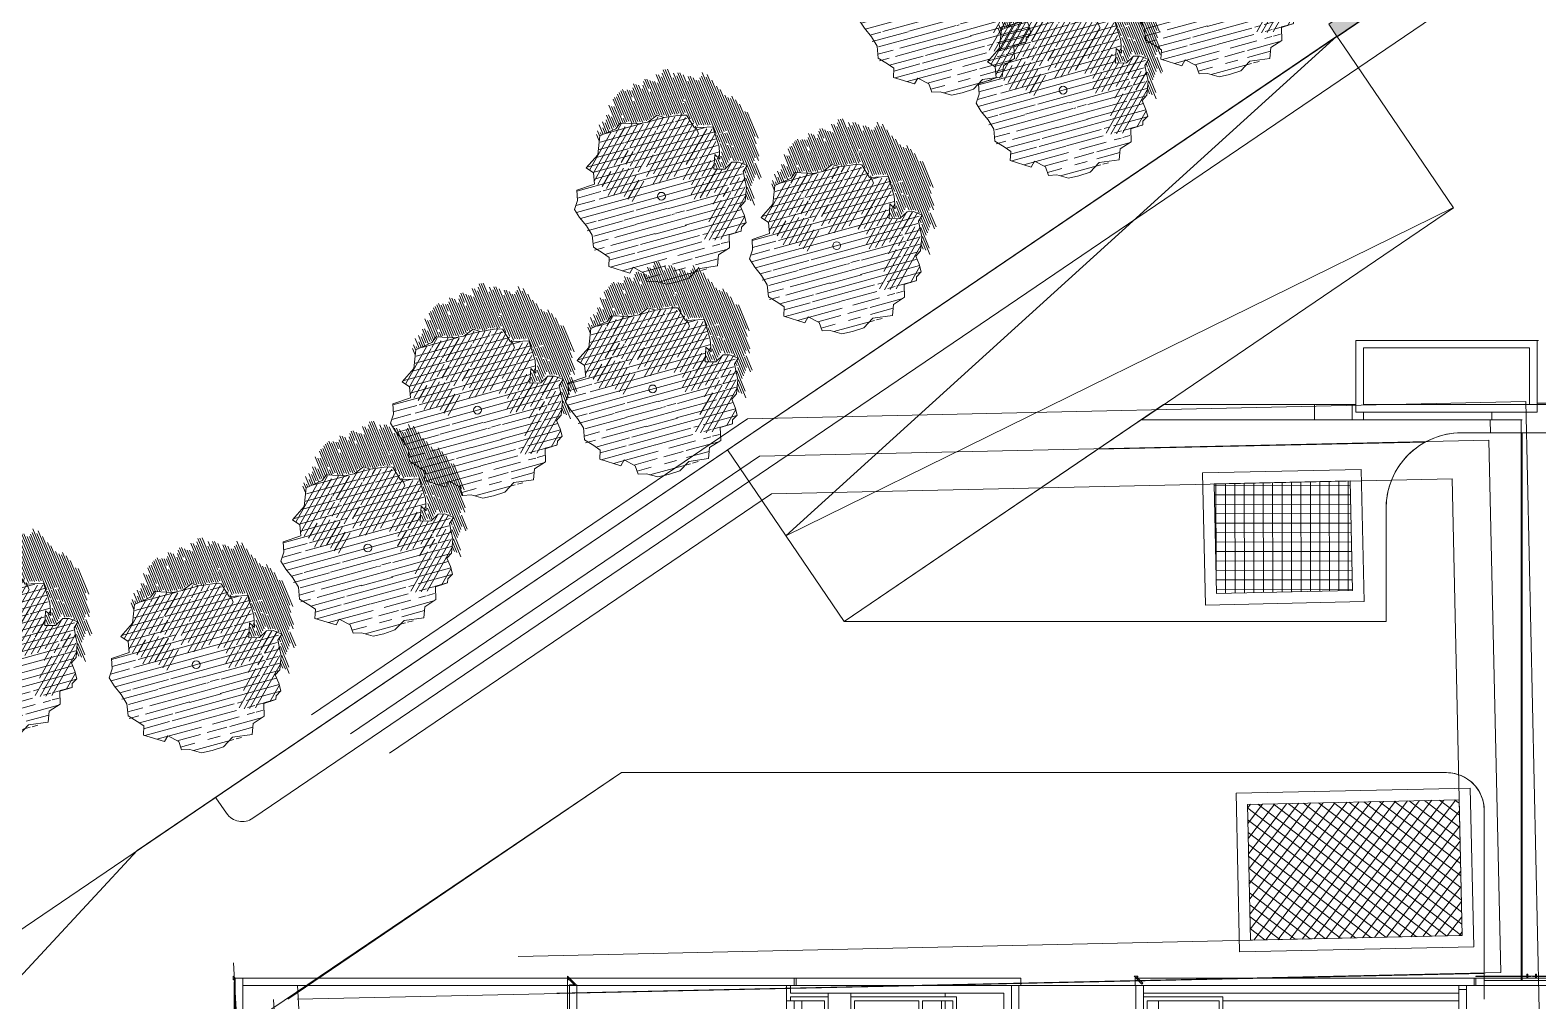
# Model space of a CAD drawing. Header units: metres. Extents: x -13933 to 152404, y -7861 to 21912.
# Drawn here: x 105670 to 109661, y 4243 to 6814 of the extents above; entities that cross this region are included whole.
import ezdxf

# ---------------------------------------------------------------- set-up
doc = ezdxf.new("R2010")
doc.units = ezdxf.units.M
doc.header["$LTSCALE"] = 100
doc.header["$MEASUREMENT"] = 0
doc.linetypes.add('HIDDEN', pattern=[0.375, 0.25, -0.125])
doc.layers.get('0').update_dxf_attribs({"color": 9, "lineweight": 9})
for name, color, linetype, lineweight in [('06D', 9, 'Continuous', 9), ('08-ağaç', 8, 'Continuous', 9), ('09', 9, 'Continuous', 9), ('31', 9, 'Continuous', 9), ('40', 9, 'Continuous', 9)]:
    doc.layers.add(name, color=color, linetype=linetype, lineweight=lineweight)

# ---------------------------------------------------------------- blocks, each defined once
blk = doc.blocks.new('b-p-agac000')
at = {"color": 73, "lineweight": 13, "true_color": 0xa5cb34}
for p, q in [((73.7, -210.1, 0), (-73.7, 210.1, 0)), ((93.6, -212.1, 0), (-58.6, 221.7, 0)), ((-80, 64, 0), (-117.7, 171.4, 0)), ((-78.1, 168, 0), (-88.1, 196.5, 0)), ((-155.3, 59.5, 0), (-178.9, 126.9, 0)), ((-133.6, 52.4, 0), (-164.1, 139.3, 0)), ((-99.5, 10, 0), (-139.8, 124.8, 0)), ((-85.8, 25.7, 0), (-117.2, 115.2, 0)), ((-70.5, 94.4, 0), (-31.5, -16.8, 0)), ((-96.6, -107.7, 0), (-152.9, 52.9, 0)), ((-37.1, -222.6, 0), (-131.4, 46.2, 0)), ((41.1, -171.8, 0), (-41.8, 64.3, 0)), ((-101.1, 10.6, 0), (-72.4, -71.2, 0)), ((-85.8, 25.7, 0), (-50.6, -74.6, 0)), ((-113.3, -114.7, 0), (-146.9, -19, 0)), ((25.2, -181.3, 0), (-32, -18.1, 0)), ((-42, -40.5, 0), (-33.9, -63.5, 0))]:
    blk.add_line(p, q, dxfattribs=at)
at = {"color": 65, "lineweight": 13}
for p, q in [((-23.2, 175.5, 0), (-40.5, 224.7, 0)), ((1, 161.1, 0), (-20.3, 221.9, 0)), ((107.4, 76.9, 0), (63.3, 202.6, 0)), ((-145.7, 141.6, 0), (-154.6, 167, 0)), ((-123.3, 132.6, 0), (-137.2, 172.2, 0)), ((-72.3, 96.7, 0), (-105, 189.9, 0)), ((-44, 70.6, 0), (-76.4, 163.1, 0)), ((85.3, -133.7, 0), (-19.3, 164.3, 0)), ((75.2, 59.3, 0), (32.4, 181.2, 0)), ((86.4, 82, 0), (50, 185.7, 0)), ((120.5, 94.2, 0), (89.5, 182.5, 0)), ((134.4, 109.3, 0), (111.1, 175.6, 0)), ((177.8, 40.5, 0), (131.5, 172.3, 0)), ((104.3, -133.2, 0), (3.3, 154.6, 0)), ((188.2, 65.5, 0), (155.6, 158.4, 0)), ((188.7, -100, 0), (121.8, 90.6, 0)), ((173.9, -3.3, 0), (135.2, 106.9, 0)), ((107.6, 29.5, 0), (74.5, 45.4, 0)), ((144.5, -138.2, 0), (81.8, 40.3, 0)), ((162, -133.5, 0), (87.7, 78.3, 0)), ((208.6, 7.3, 0), (195.5, 44.5, 0)), ((107.8, -88.3, 0), (64.4, 35.2, 0)), ((198.5, -18.7, 0), (178.9, 37.1, 0)), ((197.8, -71.4, 0), (175.7, -8.3)), ((210.3, -52.3, 0), (200.2, -23.4, 0)), ((-183.5, -133.4, 0), (-188.6, -119, 0)), ((-154.6, -161.1, 0), (-175.3, -102.2, 0)), ((-127.2, -184.6, 0), (-156.8, -100.1, 0)), ((127.7, -145, 0), (109.5, -93.3, 0)), ((-54.6, -227.3, 0), (-85.3, -139.8, 0)), ((19.8, -220.6, 0), (-2.7, -156.4, 0)), ((109.3, -147.5, 0), (109.1, -147, 0))]:
    blk.add_line(p, q, dxfattribs=at)
at = {"color": 59, "lineweight": 13, "true_color": 0x476119}
for p, q in [((64.2, 36, 0), (-1.9, 224.2, 0)), ((138.9, 112.9, 0), (19.5, 170.3, 0)), ((148.3, 122.5, 0), (27.7, 180.4, 0)), ((153.8, 133.9, 0), (49.2, 184.2, 0)), ((159.3, 145.3, 0), (55.4, 195.2, 0)), ((67.4, 105.1, 0), (-7.9, 141.3, 0)), ((66.9, 91.3, 0), (-5.4, 126, 0)), ((76.6, 114.7, 0), (10.1, 146.7, 0)), ((56, 138.7, 0), (14.8, 158.5, 0)), ((129.1, 103.6, 0), (72.2, 130.9, 0)), ((176.3, 109, 0), (148.5, 122.4, 0)), ((183.4, 119.7, 0), (157.1, 132.3, 0)), ((38.1, 62.9, 0), (-14, 87.9, 0)), ((50.9, 70.8, 0), (-7.3, 98.8, 0)), ((65.2, 78, 0), (-0.4, 109.5, 0)), ((208.8, 23.1, 0), (73.8, 87.9, 0)), ((77.7, 100.1, 0), (112.5, 83.4, 0)), ((115, 96.3, 0), (81.4, 112.4, 0)), ((200.4, 41.2, 0), (115.6, 81.9, 0)), ((186.6, 61.8, 0), (123.1, 92.4, 0)), ((186.6, 75.9, 0), (131.4, 102.4, 0)), ((185.5, 90.5, 0), (140, 112.4, 0)), ((36.7, 49.5, 0), (-19.4, 76.5, 0)), ((219.4, -38.3, 0), (49.7, 43.2, 0)), ((192.7, 2.7, 0), (59.9, 66.5, 0)), ((172, 26.7, 0), (69.4, 76, 0)), ((179.5, -128.7, 0), (108.9, 72.7, 0)), ((205.4, -59.7, 0), (29.3, 24.9, 0)), ((198.4, -70.4, 0), (33.8, 8.7, 0)), ((212.4, -49, 0), (57.3, 25.5, 0)), ((211.8, -20.6, 0), (113.2, 26.8, 0)), ((209, 8.9, 0), (175.8, 24.9, 0)), ((210.5, -5.9, 0), (195, 1.6, 0)), ((185.9, -78.5, 0), (44.9, -10.7, 0)), ((172.4, -86, 0), (54.8, -29.5, 0)), ((52.7, -98.8, 0), (10, -78.3, 0)), ((154.7, -133.8, 0), (36, -76.8, 0)), ((128.5, -93.1, 0), (47.7, -54.2, 0)), ((174.1, -129, 0), (50.3, -69.6, 0)), ((186.5, -106.9, 0), (88, -59.6, 0)), ((191.2, -76.6, 0), (172.3, -85.9, 0)), ((45.5, -109.5, 0), (-2.1, -86.6, 0)), ((81.5, -140.8, 0), (2.6, -102.9, 0)), ((82.8, -155.5, 0), (7.3, -119.2, 0)), ((95.4, -133.4, 0), (48.3, -110.8, 0)), ((103.7, -123.4, 0), (60.2, -102.5, 0)), ((187.2, -121.3, 0), (131.1, -94.4, 0)), ((9.4, -190.6, 0), (-107.4, -134.5, 0)), ((40, -219.3, 0), (-105.8, -149.3, 0)), ((22.5, -182.8, 0), (-105.6, -121.3, 0)), ((1, -158.4, 0), (-59.1, -129.6, 0)), ((48.7, -167.3, 0), (-11.4, -138.4, 0)), ((98.2, -177, 0), (19.6, -139.2, 0)), ((121.3, -145.9, 0), (113.1, -141.9, 0)), ((16.4, -222.1, 0), (-102.6, -164.9, 0)), ((35.6, -175.1, 0), (10.9, -163.2, 0)), ((63.6, -216.6, 0), (13.5, -192.5, 0)), ((64.2, -202.8, 0), (27, -185, 0)), ((102.9, -207.4, 0), (43, -178.6, 0)), ((103.8, -193.7, 0), (51.1, -168.4, 0)), ((-39.4, -223.4, 0), (-84.3, -201.8, 0))]:
    blk.add_line(p, q, dxfattribs=at)
at = {"color": 252, "lineweight": 13, "true_color": 0x858585}
for p, q in [((151.2, 182.8, 0), (134.8, 174.6, 0)), ((160.5, 181.4, 0), (146.1, 174.2, 0)), ((157.1, 173.6, 0), (150.1, 170.1, 0)), ((177.5, 177.7, 0), (152.6, 165.3, 0)), ((169.9, 167.8, 0), (155.2, 160.5, 0)), ((186, 169.8, 0), (157.8, 155.7, 0)), ((183.6, 162.5, 0), (160.3, 150.9, 0)), ((204, 160.6, 0), (166.9, 142.1, 0)), ((191.3, 160.3, 0), (168, 148.7, 0)), ((205, 155, 0), (172.8, 138.9, 0)), ((200.2, 146.5, 0), (175.3, 134.1, 0)), ((231.1, 155.8, 0), (177.7, 129.2, 0)), ((227.9, 148.2, 0), (181.7, 125.1, 0)), ((228.6, 142.4, 0), (185.6, 121, 0)), ((247.2, 145.6, 0), (185.8, 115, 0)), ((266.2, 130.8, 0), (187.4, 91.6, 0)), ((274.7, 122.9, 0), (187.5, 79.5, 0)), ((270.5, 126.9, 0), (189.4, 86.5, 0)), ((254.6, 137.2, 0), (189.8, 104.9, 0)), ((261.7, 134.6, 0), (192.2, 100, 0)), ((252.2, 142.1, 0), (206.8, 119.5, 0)), ((199.3, 115.7, 0), (187.4, 109.8, 0)), ((246, 90.4, 0), (192.1, 63.6, 0)), ((274.6, 110.7, 0), (192.7, 69.9, 0)), ((270.9, 115, 0), (193, 76.1, 0)), ((280.8, 95.6, 0), (196.2, 53.5, 0)), ((274, 98.3, 0), (197, 59.9, 0)), ((291.5, 94.9, 0), (199.2, 48.9, 0)), ((290.6, 88.3, 0), (202.4, 44.4, 0)), ((288.8, 81.4, 0), (207.3, 40.8, 0)), ((273.5, 104.1, 0), (256.3, 95.5, 0)), ((280.2, 71, 0), (209.1, 35.6, 0)), ((301.2, 45.1, 0), (212.2, 0.7, 0)), ((306.9, 60, 0), (213, 13.2, 0)), ((290.2, 69.9, 0), (213.3, 31.6, 0)), ((273.5, 49.5, 0), (214.4, 20, 0)), ((303.8, 52.4, 0), (214.5, 7.9, 0)), ((299.6, 68.6, 0), (215.6, 26.7, 0)), ((305.7, 65.5, 0), (281.9, 53.7, 0)), ((301.6, 39.2, 0), (213.1, -4.9, 0)), ((298.7, 31.7, 0), (215.4, -9.9)), ((319.7, 30, 0), (219.1, -20.2, 0)), ((320.4, 36.4, 0), (219.4, -13.9, 0)), ((315, 21.6, 0), (219.7, -25.9, 0)), ((334, 18.9, 0), (220.6, -37.6, 0)), ((335.3, 13.5, 0), (221.9, -43, 0)), ((325.1, 20.6, 0), (222.5, -30.6, 0)), ((336.4, 8, 0), (225.9, -47.1, 0)), ((320.6, -18.1, 0), (191.6, -82.4, 0)), ((328.6, -20.2, 0), (195.2, -86.7, 0)), ((324.3, -34.5, 0), (195.7, -98.6, 0)), ((329.1, -26, 0), (195.8, -92.5, 0)), ((315, -8.8, 0), (253.3, -39.5, 0)), ((327.4, -8.7, 0), (260.3, -42.1, 0)), ((312.8, -70.6, 0), (173.8, -139.9, 0)), ((318.9, -61.5, 0), (175.8, -132.8, 0)), ((319.8, -79.2, 0), (178, -149.9, 0)), ((312.9, -76.6, 0), (178.2, -143.7, 0)), ((321.5, -48, 0), (196, -110.6, 0)), ((308.4, -48.5, 0), (197.2, -103.9, 0)), ((322.2, -53.8, 0), (198, -115.6, 0)), ((255.4, -44.5, 0), (200.4, -71.9, 0)), ((250, -41.2, 0), (210.1, -61, 0)), ((315.8, -111.6, 0), (58.5, -239.8, 0)), ((330, -98.5, 0), (102.1, -212, 0)), ((322.9, -95.9, 0), (107.9, -203.1, 0)), ((324.2, -83.1, 0), (182.9, -153.6, 0)), ((333.9, -84.3, 0), (184.5, -158.8, 0)), ((300.7, -125.2, 0), (66.2, -242.1, 0)), ((292.4, -135.4, 0), (74.3, -244.1, 0)), ((97.1, -135.6, 0), (83.7, -142.3, 0)), ((108.8, -135.9, 0), (85.2, -147.6, 0)), ((101, -151.9, 0), (86.5, -159.1, 0)), ((116.7, -150.1, 0), (87.6, -164.6, 0)), ((111.1, -140.8, 0), (88.6, -152, 0)), ((128.5, -150.3, 0), (95.6, -166.7, 0)), ((150, -145.6, 0), (101.4, -169.9, 0)), ((278.8, -148.3, 0), (103.2, -235.8, 0)), ((173.9, -139.8, 0), (107.5, -172.9, 0)), ((272.7, -157.4, 0), (110.3, -238.3, 0)), ((175.4, -145.2, 0), (113.9, -175.8, 0)), ((178.4, -155.8, 0), (149.8, -170, 0)), ((176.9, -150.5, 0), (152.2, -162.8, 0)), ((172.3, -134.5, 0), (153.9, -143.7, 0)), ((147.1, -165.3, 0), (107.1, -185.2, 0)), ((148.3, -170.8, 0), (107.8, -191, 0)), ((142.9, -179.5, 0), (108.8, -196.5, 0)), ((277.5, -167.1, 0), (112.4, -249.4, 0)), ((270.5, -164.5, 0), (118.7, -240.2, 0)), ((268.7, -177.6, 0), (124, -249.7, 0)), ((179.9, -161.1, 0), (147.4, -177.3, 0)), ((257.9, -189, 0), (155.7, -240, 0)), ((39.9, -224.8, 0), (-6.1, -247.7, 0)), ((31.6, -222.9, 0), (4.5, -236.4, 0)), ((20.6, -222.3, 0), (6.5, -229.3, 0)), ((63.3, -219.2, 0), (11.1, -245.2, 0)), ((72.6, -220.7, 0), (44.2, -234.8, 0)), ((91.3, -217.4, 0), (51.1, -237.4, 0)), ((101.1, -236.8, 0), (63.1, -255.7, 0)), ((85.4, -214.3, 0), (76.3, -218.8, 0)), ((238.1, -211, 0), (171.6, -244.2, 0)), ((238.8, -204.6, 0), (174.8, -236.5, 0)), ((104.4, -241.2, 0), (68, -259.4, 0))]:
    blk.add_line(p, q, dxfattribs=at)
at = {"color": 63, "lineweight": 13, "true_color": 0xb6d685}
for p, q in [((-147.3, -17.9, 0), (-196.5, 122.5, 0)), ((-163.6, -26, 0), (-204.3, 89.9, 0)), ((-207.3, -10.9, 0), (-220.2, 25.9, 0)), ((-183.4, -24.4, 0), (-204.5, 35.8, 0)), ((-190.5, -113.6, 0), (-227.2, -8.8, 0)), ((-184.4, -76.4, 0), (-195.4, -45, 0)), ((-159.5, -92.5, 0), (-177.3, -41.8, 0))]:
    blk.add_line(p, q, dxfattribs=at)
at = {"color": 63, "lineweight": 13}
for p, q in [((-79.8, 64, 0), (-47.1, -29.3, 0)), ((-44.5, -37.3, 0), (-46.4, -32, 0)), ((-129.5, -123.2, 0), (-153.8, -54.1, 0)), ((-20.6, -214.9, 0), (-72, -68.3, 0)), ((-17, -170.5, 0), (-50.6, -74.6, 0)), ((-3.5, -154.2, 0), (-33.6, -68.4, 0)), ((-89.6, -127.5, 0), (-93.7, -115.9, 0)), ((-115.7, -162.6, 0), (-122.3, -143.7, 0)), ((-96.7, -162.2, 0), (-103.3, -143.3, 0)), ((-107.8, -185, 0), (-114.2, -166.8, 0)), ((-88.8, -184.7, 0), (-95.2, -166.3, 0)), ((-77.6, -216.4, 0), (-88.2, -186.2, 0)), ((-0.7, -216.8, 0), (-14.3, -178.2, 0)), ((56.6, -216.1, 0), (43.3, -178.2, 0))]:
    blk.add_line(p, q, dxfattribs=at)
at = {"color": 250, "lineweight": 13}
for p, q in [((199.3, 42.9, 0), (199.3, 42.8, 0)), ((77.1, -212.3, 0), (75.7, -213.1, 0))]:
    blk.add_line(p, q, dxfattribs=at)
at = {"color": 63}
blk.add_line((36.9, -214.5, 0), (26.1, -183.8, 0), dxfattribs=at)
at = {"lineweight": 13, "elevation": 0, "flags": 128}
blk.add_lwpolyline([(-184.7, -109.1), (-211.5, -87), (-223.4, -57.8), (-231.6, -30.2), (-225.3, 1), (-227.8, 22.6), (-206.2, 32), (-192.8, 62.1), (-209.1, 69.7), (-195.6, 126.5), (-171.4, 127.1), (-160.6, 145.1), (-147.5, 170.5), (-116, 175.8), (-92.3, 192.6), (-71.3, 212.3), (-50.7, 227.4), (-26.5, 221.1), (0.7, 224.5), (19.9, 179.1), (49.1, 184.1), (60.7, 204.5), (97.9, 176.1), (148, 174.1), (170, 132.7), (185.6, 122.6), (186.6, 75.3), (193.3, 49.7), (213.4, 26.5), (208.6, 7.1), (217.9, -34.1), (218.5, -51.4), (186.5, -74.2), (192.4, -123), (141.5, -143.2), (108.7, -147.6), (120.1, -132.9), (80.9, -133.7), (83.4, -162.3), (102.6, -179.9), (104.3, -197), (96.7, -220.3), (80.1, -211.5), (60.3, -217.1), (39.3, -223), (2.2, -222.3), (-12.5, -210.9), (-33.8, -221.5), (-53.5, -228.3), (-67, -216.7), (-77.3, -217.2), (-89.6, -185.7), (-123.7, -189.2), (-144.6, -161.4), (-173.7, -160.6), (-184.7, -109.1)], close=True, dxfattribs=at)
at = {"color": 65, "lineweight": 13}
blk.add_circle((0, 0), 10.3, dxfattribs=at)
blk = doc.blocks.new('p-metro sınırı')
at = {"layer": '06D', "lineweight": 13}
h = blk.add_hatch(dxfattribs=at)
h.set_pattern_fill('ANSI37', color=251, scale=2, angle=273.3256, style=0)
h.set_pattern_definition([(318.325621, (-1869.83988, 2163.73995), (0.166224102, 0.186733896), []), (48.325621, (-1869.83988, 2163.73995), (-0.186733896, 0.166224102), [])])
h.paths.add_polyline_path([(30.406, -8.75), (27.669, -6.412), (25.786, -8.616), (28.522, -10.955)])
h = blk.add_hatch(dxfattribs=at)
h.set_pattern_fill('ANSI37', color=251, scale=2, angle=273.3256, style=0)
h.set_pattern_definition([(280.887, (20.34116, -19.70341), (0.2455003, 0.0472184), []), (10.887, (20.34116, -19.70341), (-0.0472184, 0.2455003), [])])
h.paths.add_polyline_path([(24.599, -19.703), (26.937, -16.966), (22.68, -13.329), (20.341, -16.066)])
at = {"layer": '06D'}
for points in [[(27.636, -5.989), (30.829, -8.717), (28.556, -11.378), (25.363, -8.65)], [(27.669, -6.412), (30.406, -8.75), (28.522, -10.955), (25.786, -8.616)], [(24.632, -20.126), (27.36, -16.933), (22.647, -12.906), (19.918, -16.099)], [(24.599, -19.703), (26.937, -16.966), (22.68, -13.329), (20.341, -16.066)]]:
    blk.add_lwpolyline(points, close=True, dxfattribs=at)
at = {"layer": '31', "linetype": 'HIDDEN'}
blk.add_lwpolyline([(-25.09, -48.687), (-38.335, -0.445), (-30.967, 8.838), (19.18, 2.158), (33.869, -10.394), (24.709, -21.113), (0, 0), (-22.178, -27.943), (-17.086, -46.49), (-25.09, -48.687)], dxfattribs=at)
blk.add_lwpolyline([(-24.39, -47.458), (-37.236, -0.669), (-30.536, 7.772), (18.755, 1.205), (32.459, -10.504), (24.599, -19.703), (-0.139, 1.434), (-23.277, -27.719), (-18.315, -45.79)], close=True, dxfattribs=at)
at = {"layer": '40', "linetype": 'HIDDEN'}
blk.add_lwpolyline([(-25.79, -49.916), (-39.433, -0.22), (-31.397, 9.904), (19.605, 3.11), (35.279, -10.283), (24.82, -22.523), (0.139, -1.434), (-21.079, -28.167), (-15.857, -47.189)], close=True, dxfattribs=at)
blk = doc.blocks.new('p-kule_vaziyet')
at = {"extrusion": (0, 0, -1)}
for p, q in [((3520.5, -18224.6), (3515.5, -18219.6)), ((3515.5, -18219.6), (3515.5, -18229.1)), ((3515.5, -18229.1), (3516.8, -18229.1)), ((3516.8, -18229.1), (3516.8, -18226.7)), ((3516.8, -18226.7), (3518.7, -18226.7)), ((3518.7, -18226.7), (3518.7, -18229.1)), ((3518.7, -18229.1), (3520.5, -18229.1)), ((5005.5, -18224.6), (5000.5, -18224.6)), ((5000.5, -18224.6), (5000.5, -18244.6)), ((5005.5, -18244.6), (5005.5, -18224.6)), ((5910, -18219.6), (5900.5, -18219.6)), ((5900.5, -18219.6), (5921.3, -18240.3)), ((5907.7, -18222.8), (5907.7, -18220.9)), ((5907.7, -18220.9), (5910, -18220.9)), ((5910, -18222.8), (5907.7, -18222.8)), ((5910, -18220.9), (5910, -18219.6)), ((5910, -18224.6), (5910, -18222.8)), ((5923.5, -18238.1), (5910, -18224.6)), ((5921.3, -18240.3), (5923.5, -18238.1)), ((5000.5, -18244.6), (5005.5, -18244.6))]:
    blk.add_line(p, q, dxfattribs=at)
for p, q in [((3518, -18372.5), (3518, -18234.6)), ((3518, -18234.6), (3519, -18234.6)), ((3519, -18234.6), (3519, -18372.5)), ((3653.5, -18224.6), (3520.5, -18224.6)), ((3520.5, -18375), (3520.5, -18225)), ((3540.5, -18225), (3540.5, -18375)), ((3803.5, -18224.6), (3653.5, -18224.6)), ((3953.5, -18224.6), (3803.5, -18224.6)), ((4103.5, -18224.6), (3953.5, -18224.6)), ((4253.5, -18224.6), (4103.5, -18224.6)), ((4400.5, -18224.6), (4253.5, -18224.6)), ((4421.3, -18240.3), (4400.5, -18219.6)), ((4400.5, -18219.6), (4400.5, -18229.1)), ((4400.5, -18244.6), (4400.5, -18224.6)), ((4403.5, -18224.6), (4400.5, -18224.6)), ((4400.5, -18229.1), (4401.8, -18229.1)), ((4401.8, -18229.1), (4401.8, -18226.7)), ((4401.8, -18226.7), (4403.7, -18226.7)), ((4553.5, -18224.6), (4403.5, -18224.6)), ((4403.7, -18226.7), (4403.7, -18229.1)), ((4403.7, -18229.1), (4405.6, -18229.1)), ((4405.5, -18242.6), (4425.5, -18242.6)), ((4405.5, -18242.6), (4405.5, -18244.6)), ((4405.6, -18229.1), (4419, -18242.6)), ((4419, -18242.6), (4421.3, -18240.3)), ((4425.5, -18244.6), (4425.5, -18242.6)), ((4703.5, -18224.6), (4553.5, -18224.6)), ((4853.5, -18224.6), (4703.5, -18224.6)), ((5000.5, -18224.6), (4853.5, -18224.6)), ((5000.5, -18244.6), (5000.5, -18224.6)), ((5153, -18224.6), (5000.5, -18224.6)), ((5303, -18224.6), (5153, -18224.6)), ((5453, -18224.6), (5303, -18224.6)), ((5600.5, -18224.6), (5453, -18224.6)), ((5600.5, -18224.6), (5600.5, -18244.6)), ((5903, -18244.6), (5903, -18224.6)), ((6053, -18224.6), (5903, -18224.6)), ((6203, -18224.6), (6053, -18224.6)), ((6353, -18224.6), (6203, -18224.6)), ((6503, -18224.6), (6353, -18224.6)), ((6653, -18224.6), (6503, -18224.6)), ((6805.5, -18224.6), (6653, -18224.6)), ((6805.5, -18224.6), (6800.5, -18224.6)), ((6800.5, -18224.6), (6800.5, -18244.6)), ((6805.5, -18219.6), (6805.5, -18220.8)), ((6940.5, -18219.6), (6805.5, -18219.6)), ((6805.5, -18220.8), (6940.5, -18220.8)), ((6805.5, -18224.6), (6805.5, -18244.6)), ((6940.5, -18224.6), (6805.5, -18224.6)), ((6805.5, -18244.6), (6805.5, -18224.6)), ((6940.4, -18214.5), (6940.4, -18219.6)), ((6940.4, -18220.8), (6940.4, -18224.6)), ((6940.5, -18214.5), (6942.9, -18214.5)), ((6950.5, -18219.6), (6940.5, -18219.6)), ((6940.5, -18220.8), (6950.5, -18220.8)), ((6953.5, -18224.6), (6940.5, -18224.6)), ((6942.9, -18219.6), (6942.9, -18214.5)), ((6942.9, -18224.6), (6942.9, -18220.8)), ((6950.5, -18219.6), (6955.5, -18219.6)), ((6950.5, -18220.8), (6950.5, -18219.6)), ((7103.5, -18224.6), (6953.5, -18224.6)), ((7100.5, -18219.6), (6955.5, -18219.6)), ((6955.5, -18219.6), (6955.5, -18220.8)), ((6955.5, -18220.8), (7100.5, -18220.8)), ((6963.2, -18214.5), (6965.7, -18214.5)), ((6963.2, -18214.5), (6963.2, -18219.6)), ((6963.2, -18220.8), (6963.2, -18224.6)), ((6965.7, -18219.6), (6965.7, -18214.5)), ((6965.7, -18224.6), (6965.7, -18220.8)), ((3540.5, -18244.6), (3653.5, -18244.6)), ((3653.5, -18244.6), (3685.7, -18244.6)), ((3685.7, -18244.6), (3803.5, -18244.6)), ((6940.5, -18244.6), (3685.7, -18244.6)), ((3685.7, -18244.6), (3889.7, -21754)), ((3803.5, -18244.6), (3953.5, -18244.6)), ((3953.5, -18244.6), (4103.5, -18244.6)), ((4103.5, -18244.6), (4253.5, -18244.6)), ((4253.5, -18244.6), (4400.5, -18244.6)), ((4400.5, -18264.6), (4400.5, -18244.6)), ((4400.5, -18244.6), (4403.5, -18244.6)), ((4405.5, -18264.6), (4400.5, -18264.6)), ((4400.5, -18264.6), (4400.5, -18904.6)), ((4403.5, -18244.6), (4553.5, -18244.6)), ((4405.5, -18244.6), (4405.5, -18372.6)), ((4425.5, -18372.6), (4425.5, -18244.6)), ((4553.5, -18244.6), (4703.5, -18244.6)), ((4703.5, -18244.6), (4853.5, -18244.6)), ((4853.5, -18244.6), (5000.5, -18244.6)), ((4980.5, -18244.6), (4980.5, -18284.6)), ((4990.5, -18244.6), (4990.5, -18264.6)), ((5400.5, -18264.6), (4990.5, -18264.6)), ((4990.5, -18274.6), (5090.5, -18274.6)), ((4990.5, -18274.6), (4990.5, -18284.6)), ((5000.5, -18244.6), (5153, -18244.6)), ((5090.5, -18264.6), (5090.5, -18274.6)), ((5090.5, -18274.6), (5090.5, -18808.6)), ((5150.5, -18274.6), (5150.5, -18264.6)), ((5150.5, -18274.6), (5430.5, -18274.6)), ((5150.5, -18334.6), (5150.5, -18274.6)), ((5153, -18244.6), (5303, -18244.6)), ((5303, -18244.6), (5453, -18244.6)), ((5555.5, -18264.6), (5400.5, -18264.6)), ((5400.5, -18264.6), (5400.5, -18274.6)), ((5430.5, -18274.6), (5430.5, -18334.6)), ((5453, -18244.6), (5600.5, -18244.6)), ((5555.5, -18554.6), (5555.5, -18264.6)), ((5555.5, -18554.6), (5555.5, -18264.6)), ((5575.5, -18244.6), (5575.5, -18377.1)), ((5595.5, -18377.1), (5595.5, -18244.6)), ((5903, -18244.6), (6053, -18244.6)), ((5905.5, -18374.6), (5905.5, -18244.6)), ((5925.5, -18244.6), (5925.5, -18274.6)), ((6760.5, -18264.6), (5925.5, -18264.6)), ((5925.5, -18274.6), (6135.5, -18274.6)), ((5925.5, -18364.6), (5925.5, -18274.6)), ((6053, -18244.6), (6203, -18244.6)), ((6135.5, -18274.6), (6135.5, -18364.6)), ((6203, -18244.6), (6353, -18244.6)), ((6353, -18244.6), (6503, -18244.6)), ((6503, -18244.6), (6653, -18244.6)), ((6653, -18244.6), (6805.5, -18244.6)), ((6760.5, -18470.6), (6760.5, -18244.6)), ((6760.5, -18254.6), (6780.5, -18254.6)), ((6780.5, -18244.6), (6780.5, -18808.6)), ((6800.5, -18244.6), (6805.5, -18244.6)), ((6805.5, -18244.6), (6953.5, -18244.6)), ((6953.5, -18244.6), (7103.5, -18244.6)), ((5080.5, -18284.6), (4980.5, -18284.6)), ((4980.5, -18284.6), (4980.5, -18808.6)), ((5000.5, -18689.6), (5000.5, -18284.6)), ((5020.5, -18534.6), (5020.5, -18284.6)), ((5080.5, -18534.6), (5080.5, -18284.6)), ((5330.5, -18284.6), (5160.5, -18284.6)), ((5160.5, -18284.6), (5160.5, -18324.6)), ((5330.5, -18324.6), (5330.5, -18284.6)), ((5420.5, -18284.6), (5340.5, -18284.6)), ((5340.5, -18284.6), (5340.5, -18324.6)), ((5390.5, -18284.6), (5390.5, -18314.6)), ((5400.5, -18284.6), (5400.5, -18324.6)), ((5420.5, -18324.6), (5420.5, -18284.6)), ((6125.5, -18284.6), (5935.5, -18284.6)), ((5935.5, -18284.6), (5935.5, -18354.6)), ((5965.5, -18354.6), (5965.5, -18284.6)), ((6125.5, -18354.6), (6125.5, -18284.6)), ((6760.5, -18284.6), (6135.5, -18284.6))]:
    blk.add_line(p, q)

msp = doc.modelspace()

# ---------------------------------------------------------------- hatches: boundary and pattern name
at = {"layer": '09'}
h = msp.add_hatch(color=254, dxfattribs=at)
h.dxf.hatch_style = 1
edge = h.paths.add_edge_path()
edge.add_line((122882.5, 7746.3), (122837.7, 7746.4))
edge.add_line((122837.7, 7746.4), (122432, 8564))
edge.add_line((122432, 8564), (119139.7, 9957.5))
edge.add_line((119139.7, 9957.5), (117704.8, 10088.5))
edge.add_line((117704.8, 10088.5), (115190.9, 9361.3))
edge.add_line((115190.9, 9361.3), (111755.1, 8521.5))
edge.add_arc((112023.9, 7599.9), 960, 106.2556, 124.1664)
edge.add_line((111484.7, 8394.2), (109130.1, 6796))
edge.add_line((109130.1, 6796), (109107.6, 6829.1))
edge.add_line((109107.6, 6829.1), (111462.3, 8427.3))
edge.add_arc((112023.9, 7599.9), 1000, 106.2047, 124.1664, ccw=False)
edge.add_line((111744.8, 8560.2), (115180.6, 9400))
edge.add_line((115180.6, 9400), (117700.9, 10129))
edge.add_line((117700.9, 10129), (119149.6, 9996.8))
edge.add_line((119149.6, 9996.8), (122461.2, 8595))
edge.add_line((122461.2, 8595), (122882.5, 7746.3))

# ---------------------------------------------------------------- linework, layer by layer
for p, q in [((109128.8, 6797.9), (105400.8, 4266.4)), ((107670.1, 5475), (109128.8, 6797.9)), ((109437.7, 6342.9), (109148.4, 6769)), ((109436.3, 6343.4), (107670.1, 5475)), ((108611.6, 5782), (109437.7, 6342.9)), ((109179.7, 5802), (109179.7, 5992)), ((109179.7, 5992), (109659.6, 5992)), ((109659.6, 5992), (109659.6, 5802)), ((109199.7, 5972), (109199.7, 5822)), ((109639.6, 5972), (109199.7, 5972)), ((109639.6, 5822), (109639.6, 5972)), ((108670.5, 5822), (107824.5, 5247.5)), ((108670.5, 5822), (109179.7, 5822)), ((108670.5, 5822), (108670.5, 5822)), ((109069.7, 5822), (109169.7, 5822)), ((109069.7, 5782), (109069.7, 5822)), ((109169.7, 5822), (109169.7, 5782)), ((109659.6, 5802), (109179.7, 5802)), ((109659.6, 5822), (109199.7, 5822)), ((109199.7, 5782), (109199.7, 5802)), ((109539.7, 5802), (109539.7, 5782)), ((110559.6, 5825.5), (109659.6, 5825.5)), ((110559.6, 5822), (109659.6, 5822)), ((107824.5, 5247.5), (108608.7, 5780)), ((108611.6, 5782), (109619.6, 5782)), ((109536.3, 5747.5), (109535.2, 5780)), ((109617.6, 4297.5), (109617.6, 5780)), ((109364.2, 5723), (108497, 5704.1)), ((109459.6, 5747.5), (110209.6, 5747.5)), ((109619.6, 5747.5), (109619.6, 4297.5)), ((107515.6, 5702.5), (107824.5, 5247.5)), ((109259.6, 5547.5), (109259.6, 5247.5)), ((109259.6, 5247.5), (107824.5, 5247.5)), ((106351.9, 4247.5), (107235.5, 4847.5)), ((107235.5, 4847.5), (109419.6, 4847.5)), ((109519.6, 4247.5), (109519.6, 4747.5)), ((103535, 2032.4), (105952.5, 4641.1)), ((106377.7, 4247.5), (109519.6, 4316.1)), ((110409.6, 4297.5), (109519.6, 4297.5))]:
    msp.add_line(p, q)
for centre, radius, start, end in [((109459.6, 5547.5), 200, 90, 180), ((109459.6, 5547.5), 200, 90, 180), ((109459.6, 5547.5), 200, 90, 139.5), ((109459.6, 5547.5), 200, 144, 180), ((109419.6, 4747.5), 100, 64.2857, 90), ((109419.6, 4747.5), 100, 0, 90), ((109419.6, 4747.5), 100, 0, 64.2857)]:
    msp.add_arc(centre, radius, start, end)
at = {"layer": '06D'}
for p, q in [((105952.5, 4641.1), (110609.8, 7801.9)), ((109663.1, 5992), (109179.7, 5992)), ((109179.7, 5992), (109179.7, 5822)), ((108670.5, 5822), (107824.5, 5247.5)), ((109179.7, 5822), (108670.5, 5822)), ((109459.6, 5747.5), (110209.6, 5747.5)), ((109259.6, 5247.5), (109259.6, 5547.5)), ((107824.5, 5247.5), (109259.6, 5247.5)), ((107235.5, 4847.5), (106210.5, 4155.7)), ((109419.6, 4847.5), (107235.5, 4847.5)), ((109519.6, 4297.5), (109519.6, 4747.5)), ((103535, 2032.4), (105952.5, 4641.1)), ((110409.6, 4297.5), (109519.6, 4297.5))]:
    msp.add_line(p, q, dxfattribs=at)
for points in [[(122882.5, 7746.3), (122837.7, 7746.4), (122432, 8564), (119139.7, 9957.5), (117704.8, 10088.5), (115190.9, 9361.3), (111755.1, 8521.5, 0.07831), (111484.7, 8394.2), (109130.1, 6796), (109107.6, 6829.1), (111462.3, 8427.3, -0.078534), (111744.8, 8560.2), (115180.6, 9400), (117700.9, 10129), (119149.6, 9996.8), (122461.2, 8595), (122882.5, 7746.3)], [(115574.6, 9472.3), (111789.1, 8427.3), (111653.6, 8376.1), (111527.7, 8304.3), (106259.2, 4726.6, -0.414214), (106189.7, 4739.9), (106161.6, 4781.2)]]:
    msp.add_lwpolyline(points, format="xyb", dxfattribs=at)
msp.add_lwpolyline([(109148.4, 6769), (109128.8, 6797.9)], dxfattribs=at)
for centre, radius, start, end in [((109459.6, 5547.5), 200, 90, 180), ((109419.6, 4747.5), 100, 0, 90)]:
    msp.add_arc(centre, radius, start, end, dxfattribs=at)

# ---------------------------------------------------------------- block references
at = {"xscale": 100, "yscale": 100, "zscale": 100, "rotation": 41.77461727824222}
msp.add_blockref('p-metro sınırı', (106313.7, 4246.7), dxfattribs=at)
at = {"layer": '06D'}
msp.add_blockref('p-kule_vaziyet', (102691.9, 22528.2), dxfattribs=at)
at = {"layer": '08-ağaç', "rotation": 85.99999999621011}
for p in [(108803.3, 6923.1, 0), (108095.3, 6874.7, 0), (108404.4, 6654.7, 0), (107341.1, 6373.8, 0), (107804.8, 6242.7, 0), (107317.7, 5863.6, 0), (106853.9, 5807.4, 0), (106563.5, 5442.3, 0), (105569.2, 5165.6, 0), (106109.1, 5133.3, 0)]:
    msp.add_blockref('b-p-agac000', p, dxfattribs=at)

doc.saveas('drawing.dxf')
